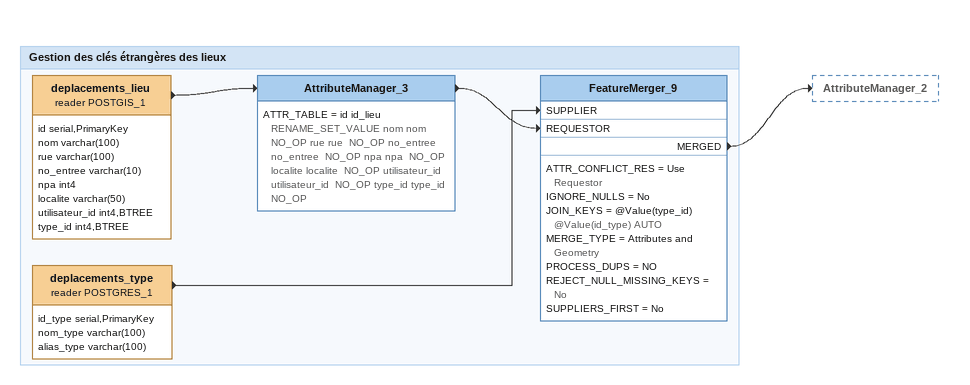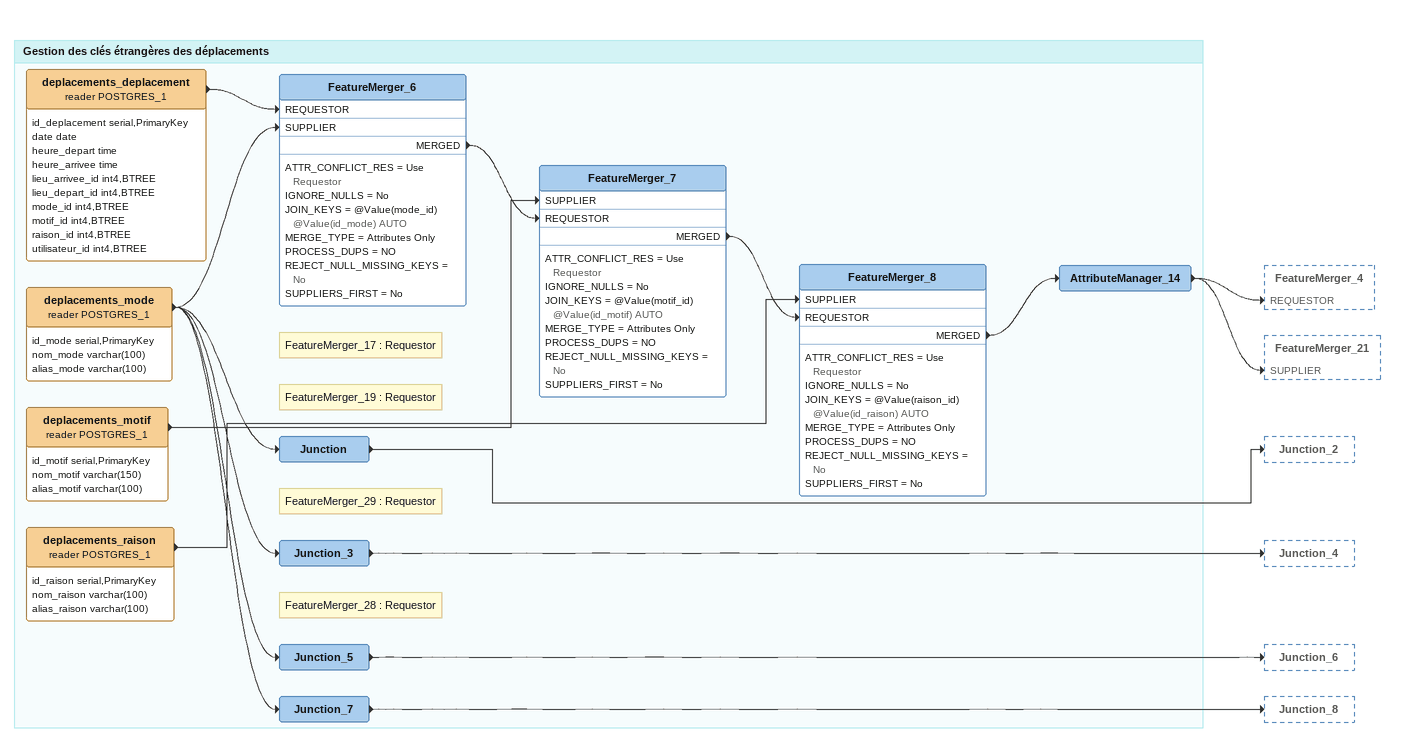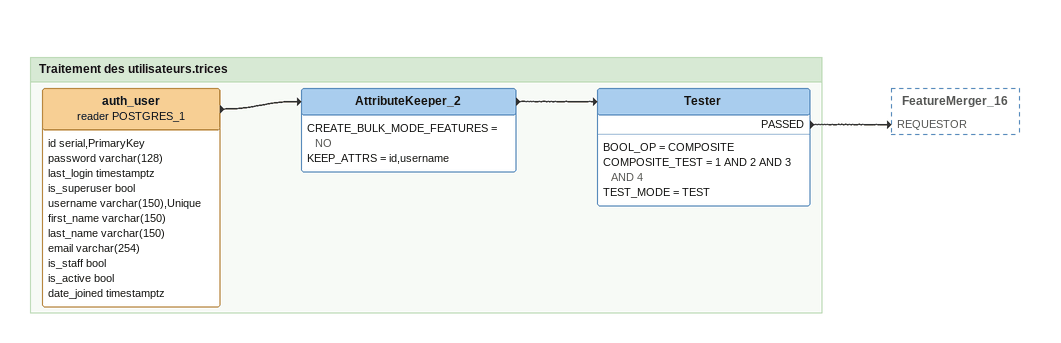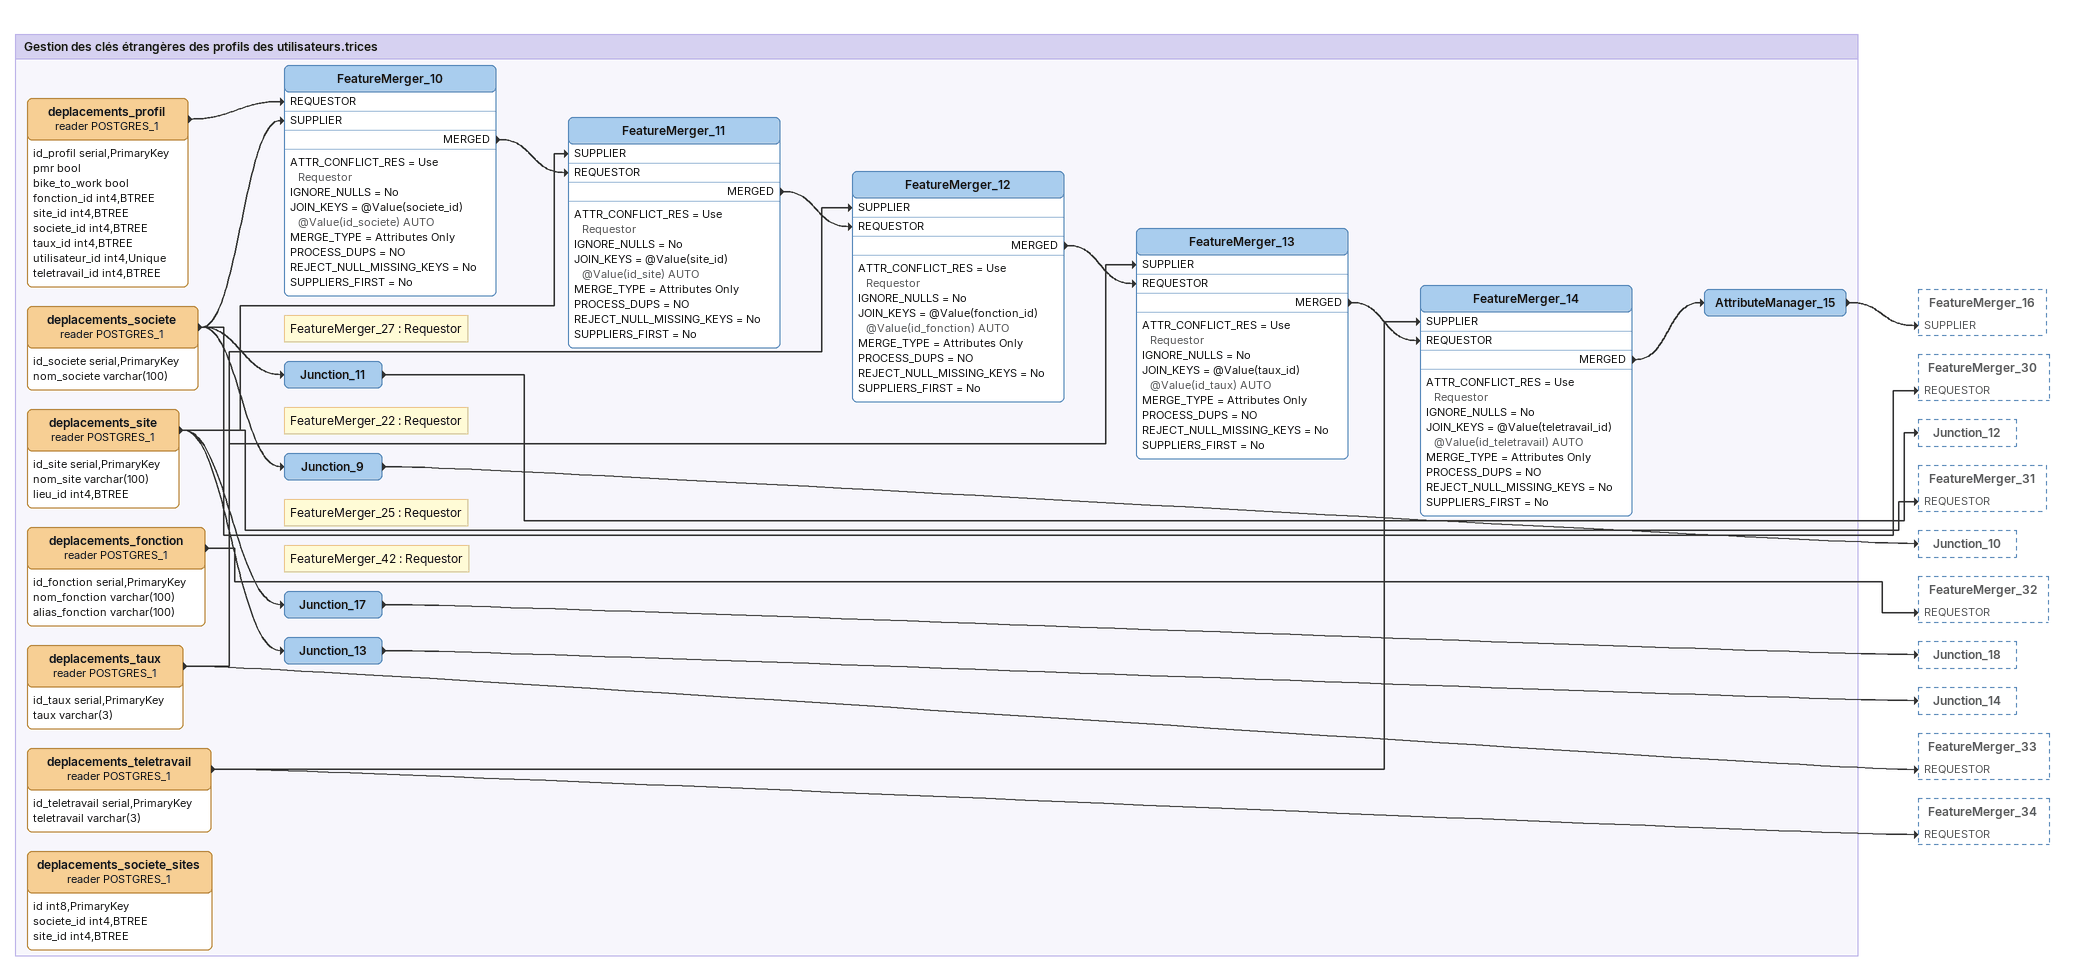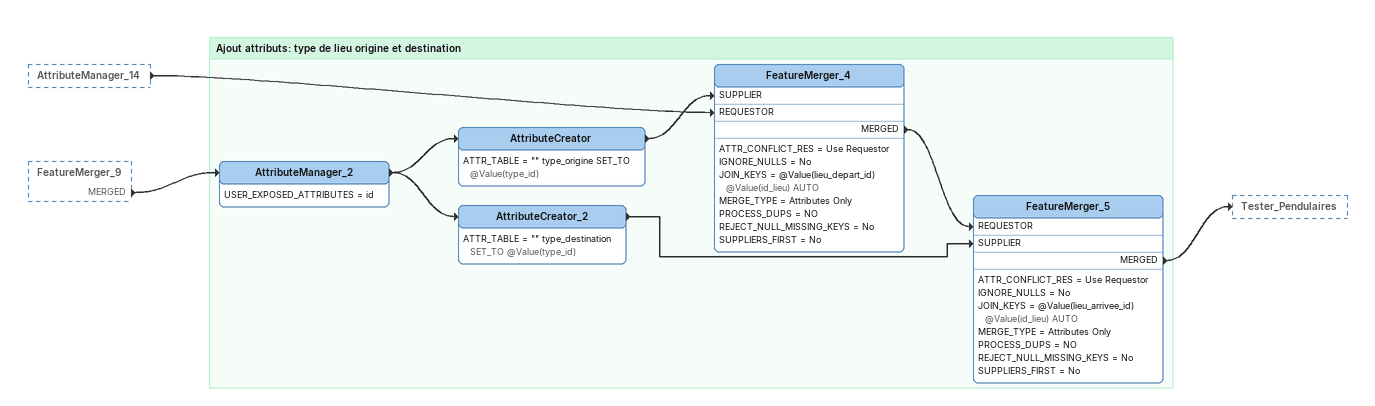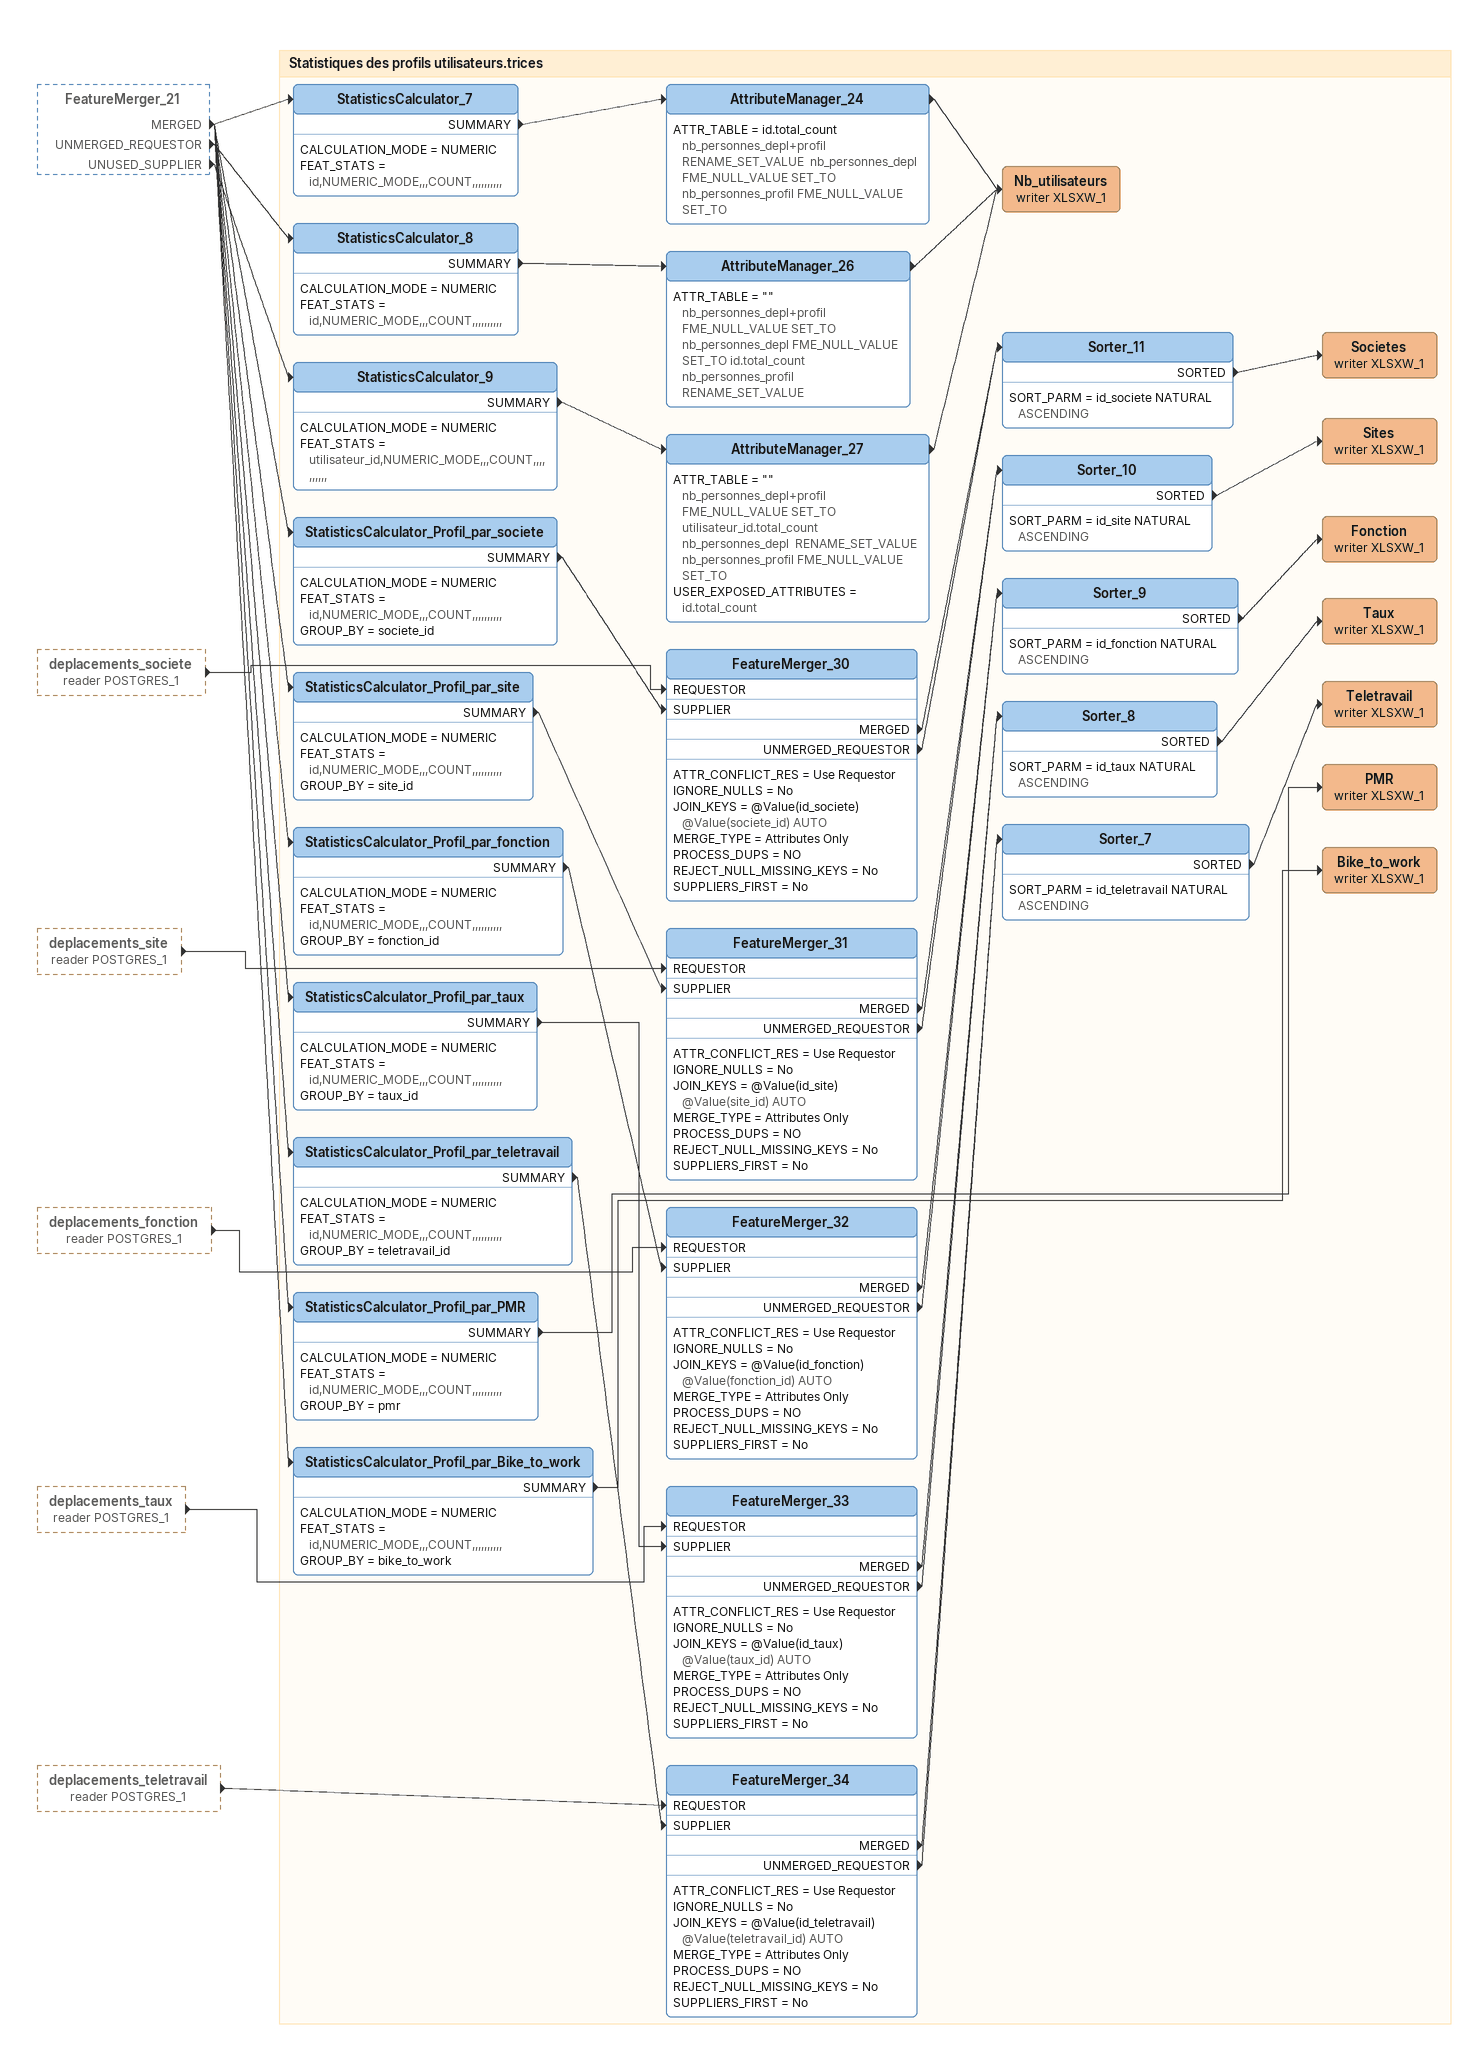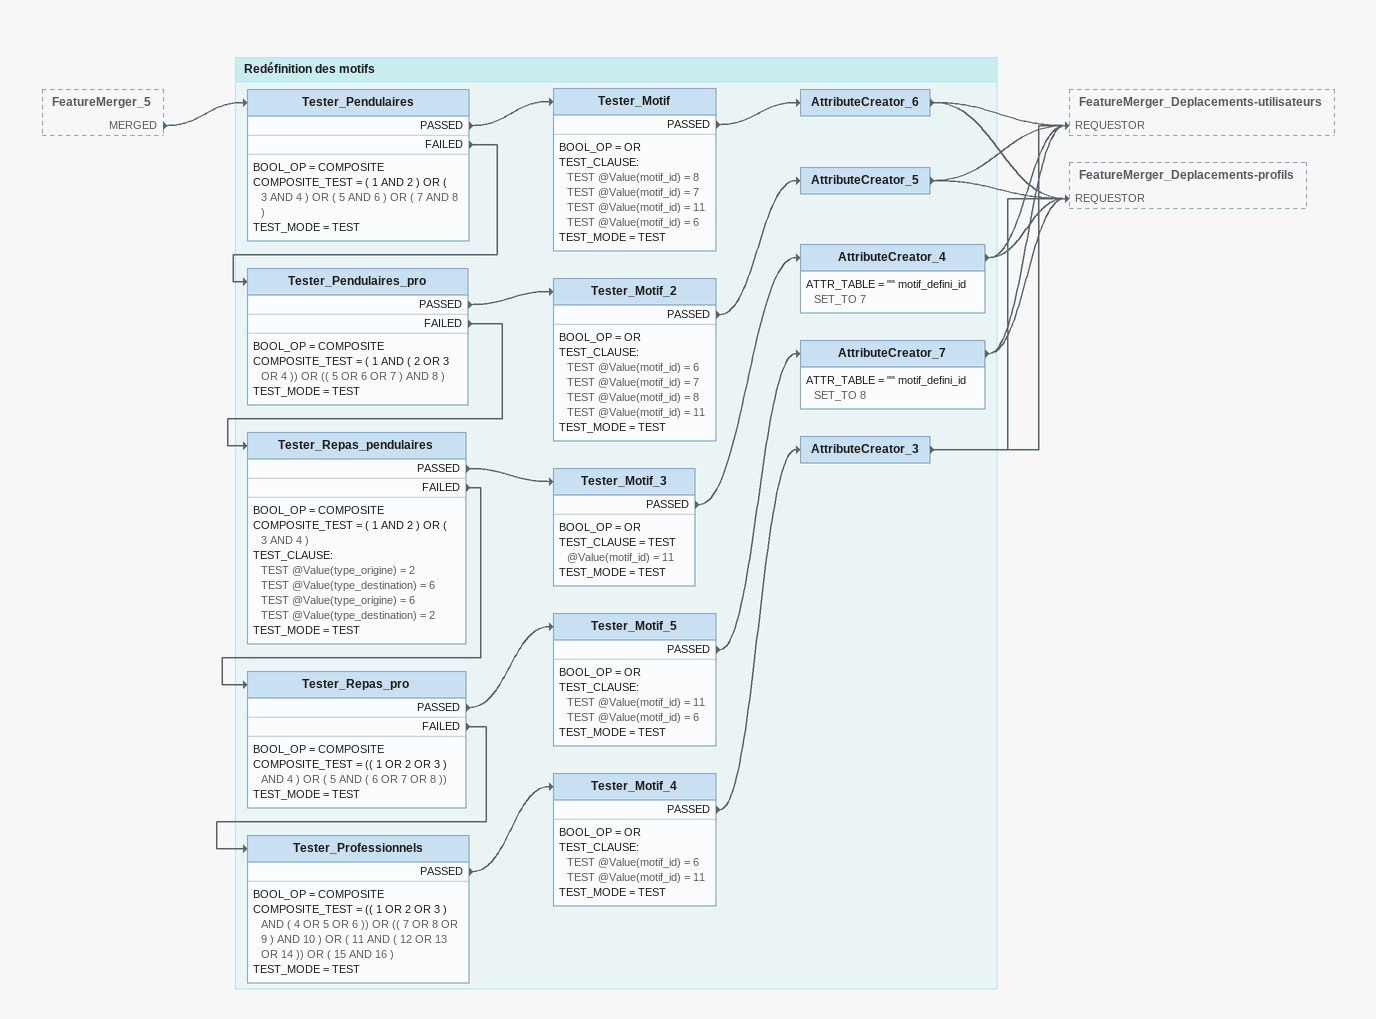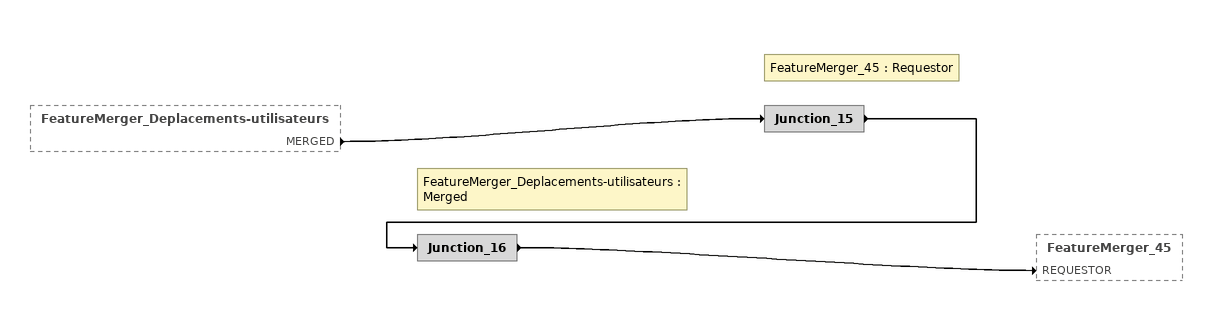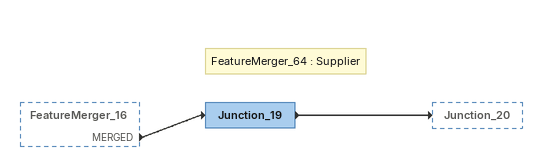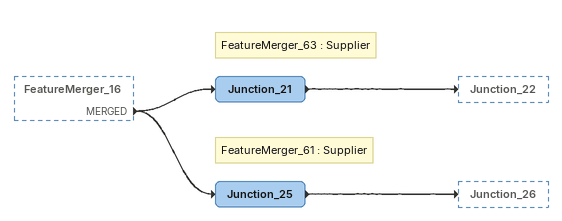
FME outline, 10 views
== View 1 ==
Bookmark: Gestion des clés étrangères des lieux
deplacements_type (reader POSTGRES_1)
    attributes: id_type serial,PrimaryKey, nom_type varchar(100), alias_type varchar(100)
    -> FeatureMerger_9 [SUPPLIER]
deplacements_lieu (reader POSTGIS_1)
    attributes: id serial,PrimaryKey, nom varchar(100), rue varchar(100), no_entree varchar(10), npa int4, localite varchar(50), utilisateur_id int4,BTREE, type_id int4,BTREE
    -> AttributeManager_3
AttributeManager_3
    ATTR_TABLE = id id_lieu  RENAME_SET_VALUE nom nom  NO_OP rue rue  NO_OP no_entree no_entree  NO_OP npa npa  NO_OP localite localite  NO_OP utilisateur_id utilisateur_id  NO_OP type_id type_id  NO_OP
    -> FeatureMerger_9 [REQUESTOR]
FeatureMerger_9
    ATTR_CONFLICT_RES = Use Requestor
    IGNORE_NULLS = No
    JOIN_KEYS = @Value(type_id) @Value(id_type) AUTO
    MERGE_TYPE = Attributes and Geometry
    PROCESS_DUPS = NO
    REJECT_NULL_MISSING_KEYS = No
    SUPPLIERS_FIRST = No
    MERGED -> AttributeManager_2

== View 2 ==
Bookmark: Gestion des clés étrangères des déplacements
deplacements_deplacement (reader POSTGRES_1)
    attributes: id_deplacement serial,PrimaryKey, date date, heure_depart time, heure_arrivee time, lieu_arrivee_id int4,BTREE, lieu_depart_id int4,BTREE, mode_id int4,BTREE, motif_id int4,BTREE, raison_id int4,BTREE, utilisateur_id int4,BTREE
    -> FeatureMerger_6 [REQUESTOR]
deplacements_mode (reader POSTGRES_1)
    attributes: id_mode serial,PrimaryKey, nom_mode varchar(100), alias_mode varchar(100)
    -> FeatureMerger_6 [SUPPLIER]
    -> Junction
    -> Junction_3
    -> Junction_5
    -> Junction_7
FeatureMerger_6
    ATTR_CONFLICT_RES = Use Requestor
    IGNORE_NULLS = No
    JOIN_KEYS = @Value(mode_id) @Value(id_mode) AUTO
    MERGE_TYPE = Attributes Only
    PROCESS_DUPS = NO
    REJECT_NULL_MISSING_KEYS = No
    SUPPLIERS_FIRST = No
    MERGED -> FeatureMerger_7 [REQUESTOR]
Note: FeatureMerger_17 : Requestor
Junction
    -> Junction_2
Note: FeatureMerger_19 : Requestor
Junction_3
    -> Junction_4
Note: FeatureMerger_29 : Requestor
Junction_5
    -> Junction_6
Note: FeatureMerger_28 : Requestor
Junction_7
    -> Junction_8
deplacements_motif (reader POSTGRES_1)
    attributes: id_motif serial,PrimaryKey, nom_motif varchar(150), alias_motif varchar(100)
    -> FeatureMerger_7 [SUPPLIER]
FeatureMerger_7
    ATTR_CONFLICT_RES = Use Requestor
    IGNORE_NULLS = No
    JOIN_KEYS = @Value(motif_id) @Value(id_motif) AUTO
    MERGE_TYPE = Attributes Only
    PROCESS_DUPS = NO
    REJECT_NULL_MISSING_KEYS = No
    SUPPLIERS_FIRST = No
    MERGED -> FeatureMerger_8 [REQUESTOR]
deplacements_raison (reader POSTGRES_1)
    attributes: id_raison serial,PrimaryKey, nom_raison varchar(100), alias_raison varchar(100)
    -> FeatureMerger_8 [SUPPLIER]
FeatureMerger_8
    ATTR_CONFLICT_RES = Use Requestor
    IGNORE_NULLS = No
    JOIN_KEYS = @Value(raison_id) @Value(id_raison) AUTO
    MERGE_TYPE = Attributes Only
    PROCESS_DUPS = NO
    REJECT_NULL_MISSING_KEYS = No
    SUPPLIERS_FIRST = No
    MERGED -> AttributeManager_14
AttributeManager_14
    -> FeatureMerger_4 [REQUESTOR]
    -> FeatureMerger_21 [SUPPLIER]

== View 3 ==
Bookmark: Traitement des utilisateurs.trices
auth_user (reader POSTGRES_1)
    attributes: id serial,PrimaryKey, password varchar(128), last_login timestamptz, is_superuser bool, username varchar(150),Unique, first_name varchar(150), last_name varchar(150), email varchar(254), is_staff bool, is_active bool, date_joined timestamptz
    -> AttributeKeeper_2
AttributeKeeper_2
    CREATE_BULK_MODE_FEATURES = NO
    KEEP_ATTRS = id,username
    -> Tester
Tester
    BOOL_OP = COMPOSITE
    COMPOSITE_TEST = 1 AND 2 AND 3 AND 4
    TEST_MODE = TEST
    PASSED -> FeatureMerger_16 [REQUESTOR]

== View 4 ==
Bookmark: Gestion des clés étrangères des profils des utilisateurs.trices
deplacements_profil (reader POSTGRES_1)
    attributes: id_profil serial,PrimaryKey, pmr bool, bike_to_work bool, fonction_id int4,BTREE, site_id int4,BTREE, societe_id int4,BTREE, taux_id int4,BTREE, utilisateur_id int4,Unique, teletravail_id int4,BTREE
    -> FeatureMerger_10 [REQUESTOR]
deplacements_societe (reader POSTGRES_1)
    attributes: id_societe serial,PrimaryKey, nom_societe varchar(100)
    -> FeatureMerger_10 [SUPPLIER]
    -> FeatureMerger_30 [REQUESTOR]
    -> Junction_9
    -> Junction_11
FeatureMerger_10
    ATTR_CONFLICT_RES = Use Requestor
    IGNORE_NULLS = No
    JOIN_KEYS = @Value(societe_id) @Value(id_societe) AUTO
    MERGE_TYPE = Attributes Only
    PROCESS_DUPS = NO
    REJECT_NULL_MISSING_KEYS = No
    SUPPLIERS_FIRST = No
    MERGED -> FeatureMerger_11 [REQUESTOR]
Note: FeatureMerger_27 : Requestor
Junction_11
    -> Junction_12
Note: FeatureMerger_22 : Requestor
Junction_9
    -> Junction_10
deplacements_site (reader POSTGRES_1)
    attributes: id_site serial,PrimaryKey, nom_site varchar(100), lieu_id int4,BTREE
    -> FeatureMerger_11 [SUPPLIER]
    -> FeatureMerger_31 [REQUESTOR]
    -> Junction_13
    -> Junction_17
FeatureMerger_11
    ATTR_CONFLICT_RES = Use Requestor
    IGNORE_NULLS = No
    JOIN_KEYS = @Value(site_id) @Value(id_site) AUTO
    MERGE_TYPE = Attributes Only
    PROCESS_DUPS = NO
    REJECT_NULL_MISSING_KEYS = No
    SUPPLIERS_FIRST = No
    MERGED -> FeatureMerger_12 [REQUESTOR]
Note: FeatureMerger_25 : Requestor
Junction_17
    -> Junction_18
Note: FeatureMerger_42 : Requestor
Junction_13
    -> Junction_14
deplacements_fonction (reader POSTGRES_1)
    attributes: id_fonction serial,PrimaryKey, nom_fonction varchar(100), alias_fonction varchar(100)
    -> FeatureMerger_12 [SUPPLIER]
    -> FeatureMerger_32 [REQUESTOR]
FeatureMerger_12
    ATTR_CONFLICT_RES = Use Requestor
    IGNORE_NULLS = No
    JOIN_KEYS = @Value(fonction_id) @Value(id_fonction) AUTO
    MERGE_TYPE = Attributes Only
    PROCESS_DUPS = NO
    REJECT_NULL_MISSING_KEYS = No
    SUPPLIERS_FIRST = No
    MERGED -> FeatureMerger_13 [REQUESTOR]
deplacements_taux (reader POSTGRES_1)
    attributes: id_taux serial,PrimaryKey, taux varchar(3)
    -> FeatureMerger_13 [SUPPLIER]
    -> FeatureMerger_33 [REQUESTOR]
FeatureMerger_13
    ATTR_CONFLICT_RES = Use Requestor
    IGNORE_NULLS = No
    JOIN_KEYS = @Value(taux_id) @Value(id_taux) AUTO
    MERGE_TYPE = Attributes Only
    PROCESS_DUPS = NO
    REJECT_NULL_MISSING_KEYS = No
    SUPPLIERS_FIRST = No
    MERGED -> FeatureMerger_14 [REQUESTOR]
deplacements_teletravail (reader POSTGRES_1)
    attributes: id_teletravail serial,PrimaryKey, teletravail varchar(3)
    -> FeatureMerger_14 [SUPPLIER]
    -> FeatureMerger_34 [REQUESTOR]
FeatureMerger_14
    ATTR_CONFLICT_RES = Use Requestor
    IGNORE_NULLS = No
    JOIN_KEYS = @Value(teletravail_id) @Value(id_teletravail) AUTO
    MERGE_TYPE = Attributes Only
    PROCESS_DUPS = NO
    REJECT_NULL_MISSING_KEYS = No
    SUPPLIERS_FIRST = No
    MERGED -> AttributeManager_15
AttributeManager_15
    -> FeatureMerger_16 [SUPPLIER]
deplacements_societe_sites (reader POSTGRES_1)
    attributes: id int8,PrimaryKey, societe_id int4,BTREE, site_id int4,BTREE

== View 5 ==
AttributeManager_14 [outside]
    -> FeatureMerger_4 [REQUESTOR]
FeatureMerger_9 [outside]
    MERGED -> AttributeManager_2

Bookmark: Ajout attributs: type de lieu origine et destination
AttributeManager_2
    USER_EXPOSED_ATTRIBUTES = id
    -> AttributeCreator
    -> AttributeCreator_2
AttributeCreator
    ATTR_TABLE = "" type_origine SET_TO @Value(type_id)
    -> FeatureMerger_4 [SUPPLIER]
FeatureMerger_4
    ATTR_CONFLICT_RES = Use Requestor
    IGNORE_NULLS = No
    JOIN_KEYS = @Value(lieu_depart_id) @Value(id_lieu) AUTO
    MERGE_TYPE = Attributes Only
    PROCESS_DUPS = NO
    REJECT_NULL_MISSING_KEYS = No
    SUPPLIERS_FIRST = No
    MERGED -> FeatureMerger_5 [REQUESTOR]
AttributeCreator_2
    ATTR_TABLE = "" type_destination SET_TO @Value(type_id)
    -> FeatureMerger_5 [SUPPLIER]
FeatureMerger_5
    ATTR_CONFLICT_RES = Use Requestor
    IGNORE_NULLS = No
    JOIN_KEYS = @Value(lieu_arrivee_id) @Value(id_lieu) AUTO
    MERGE_TYPE = Attributes Only
    PROCESS_DUPS = NO
    REJECT_NULL_MISSING_KEYS = No
    SUPPLIERS_FIRST = No
    MERGED -> Tester_Pendulaires

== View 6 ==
FeatureMerger_21 [outside]
    MERGED -> StatisticsCalculator_Profil_par_societe
    MERGED -> StatisticsCalculator_Profil_par_site
    MERGED -> StatisticsCalculator_Profil_par_fonction
    MERGED -> StatisticsCalculator_Profil_par_taux
    MERGED -> StatisticsCalculator_Profil_par_teletravail
    MERGED -> StatisticsCalculator_Profil_par_PMR
    MERGED -> StatisticsCalculator_Profil_par_Bike_to_work
    MERGED -> StatisticsCalculator_7
    UNMERGED_REQUESTOR -> StatisticsCalculator_8
    UNUSED_SUPPLIER -> StatisticsCalculator_9
deplacements_societe (reader POSTGRES_1) [outside]
    -> FeatureMerger_30 [REQUESTOR]
deplacements_site (reader POSTGRES_1) [outside]
    -> FeatureMerger_31 [REQUESTOR]
deplacements_fonction (reader POSTGRES_1) [outside]
    -> FeatureMerger_32 [REQUESTOR]
deplacements_taux (reader POSTGRES_1) [outside]
    -> FeatureMerger_33 [REQUESTOR]
deplacements_teletravail (reader POSTGRES_1) [outside]
    -> FeatureMerger_34 [REQUESTOR]

Bookmark: Statistiques des profils utilisateurs.trices
StatisticsCalculator_7
    CALCULATION_MODE = NUMERIC
    FEAT_STATS = id,NUMERIC_MODE,,,COUNT,,,,,,,,,,
    SUMMARY -> AttributeManager_24
AttributeManager_24
    ATTR_TABLE = id.total_count nb_personnes_depl+profil  RENAME_SET_VALUE  nb_personnes_depl FME_NULL_VALUE SET_TO  nb_personnes_profil FME_NULL_VALUE SET_TO
    -> Nb_utilisateurs (writer XLSXW_1)
StatisticsCalculator_8
    CALCULATION_MODE = NUMERIC
    FEAT_STATS = id,NUMERIC_MODE,,,COUNT,,,,,,,,,,
    SUMMARY -> AttributeManager_26
AttributeManager_26
    ATTR_TABLE = "" nb_personnes_depl+profil FME_NULL_VALUE SET_TO  nb_personnes_depl FME_NULL_VALUE SET_TO id.total_count nb_personnes_profil  RENAME_SET_VALUE
    -> Nb_utilisateurs (writer XLSXW_1)
StatisticsCalculator_9
    CALCULATION_MODE = NUMERIC
    FEAT_STATS = utilisateur_id,NUMERIC_MODE,,,COUNT,,,,,,,,,,
    SUMMARY -> AttributeManager_27
AttributeManager_27
    ATTR_TABLE = "" nb_personnes_depl+profil FME_NULL_VALUE SET_TO utilisateur_id.total_count nb_personnes_depl  RENAME_SET_VALUE  nb_personnes_profil FME_NULL_VALUE SET_TO
    USER_EXPOSED_ATTRIBUTES = id.total_count
    -> Nb_utilisateurs (writer XLSXW_1)
Nb_utilisateurs (writer XLSXW_1)
StatisticsCalculator_Profil_par_societe
    CALCULATION_MODE = NUMERIC
    FEAT_STATS = id,NUMERIC_MODE,,,COUNT,,,,,,,,,,
    GROUP_BY = societe_id
    SUMMARY -> FeatureMerger_30 [SUPPLIER]
FeatureMerger_30
    ATTR_CONFLICT_RES = Use Requestor
    IGNORE_NULLS = No
    JOIN_KEYS = @Value(id_societe) @Value(societe_id) AUTO
    MERGE_TYPE = Attributes Only
    PROCESS_DUPS = NO
    REJECT_NULL_MISSING_KEYS = No
    SUPPLIERS_FIRST = No
    MERGED -> Sorter_11
    UNMERGED_REQUESTOR -> Sorter_11
Sorter_11
    SORT_PARM = id_societe NATURAL ASCENDING
    SORTED -> Societes (writer XLSXW_1)
Societes (writer XLSXW_1)
StatisticsCalculator_Profil_par_site
    CALCULATION_MODE = NUMERIC
    FEAT_STATS = id,NUMERIC_MODE,,,COUNT,,,,,,,,,,
    GROUP_BY = site_id
    SUMMARY -> FeatureMerger_31 [SUPPLIER]
FeatureMerger_31
    ATTR_CONFLICT_RES = Use Requestor
    IGNORE_NULLS = No
    JOIN_KEYS = @Value(id_site) @Value(site_id) AUTO
    MERGE_TYPE = Attributes Only
    PROCESS_DUPS = NO
    REJECT_NULL_MISSING_KEYS = No
    SUPPLIERS_FIRST = No
    MERGED -> Sorter_10
    UNMERGED_REQUESTOR -> Sorter_10
Sorter_10
    SORT_PARM = id_site NATURAL ASCENDING
    SORTED -> Sites (writer XLSXW_1)
Sites (writer XLSXW_1)
StatisticsCalculator_Profil_par_fonction
    CALCULATION_MODE = NUMERIC
    FEAT_STATS = id,NUMERIC_MODE,,,COUNT,,,,,,,,,,
    GROUP_BY = fonction_id
    SUMMARY -> FeatureMerger_32 [SUPPLIER]
FeatureMerger_32
    ATTR_CONFLICT_RES = Use Requestor
    IGNORE_NULLS = No
    JOIN_KEYS = @Value(id_fonction) @Value(fonction_id) AUTO
    MERGE_TYPE = Attributes Only
    PROCESS_DUPS = NO
    REJECT_NULL_MISSING_KEYS = No
    SUPPLIERS_FIRST = No
    MERGED -> Sorter_9
    UNMERGED_REQUESTOR -> Sorter_9
Sorter_9
    SORT_PARM = id_fonction NATURAL ASCENDING
    SORTED -> Fonction (writer XLSXW_1)
Fonction (writer XLSXW_1)
StatisticsCalculator_Profil_par_taux
    CALCULATION_MODE = NUMERIC
    FEAT_STATS = id,NUMERIC_MODE,,,COUNT,,,,,,,,,,
    GROUP_BY = taux_id
    SUMMARY -> FeatureMerger_33 [SUPPLIER]
FeatureMerger_33
    ATTR_CONFLICT_RES = Use Requestor
    IGNORE_NULLS = No
    JOIN_KEYS = @Value(id_taux) @Value(taux_id) AUTO
    MERGE_TYPE = Attributes Only
    PROCESS_DUPS = NO
    REJECT_NULL_MISSING_KEYS = No
    SUPPLIERS_FIRST = No
    MERGED -> Sorter_8
    UNMERGED_REQUESTOR -> Sorter_8
Sorter_8
    SORT_PARM = id_taux NATURAL ASCENDING
    SORTED -> Taux (writer XLSXW_1)
Taux (writer XLSXW_1)
StatisticsCalculator_Profil_par_teletravail
    CALCULATION_MODE = NUMERIC
    FEAT_STATS = id,NUMERIC_MODE,,,COUNT,,,,,,,,,,
    GROUP_BY = teletravail_id
    SUMMARY -> FeatureMerger_34 [SUPPLIER]
FeatureMerger_34
    ATTR_CONFLICT_RES = Use Requestor
    IGNORE_NULLS = No
    JOIN_KEYS = @Value(id_teletravail) @Value(teletravail_id) AUTO
    MERGE_TYPE = Attributes Only
    PROCESS_DUPS = NO
    REJECT_NULL_MISSING_KEYS = No
    SUPPLIERS_FIRST = No
    MERGED -> Sorter_7
    UNMERGED_REQUESTOR -> Sorter_7
Sorter_7
    SORT_PARM = id_teletravail NATURAL ASCENDING
    SORTED -> Teletravail (writer XLSXW_1)
Teletravail (writer XLSXW_1)
StatisticsCalculator_Profil_par_PMR
    CALCULATION_MODE = NUMERIC
    FEAT_STATS = id,NUMERIC_MODE,,,COUNT,,,,,,,,,,
    GROUP_BY = pmr
    SUMMARY -> PMR (writer XLSXW_1)
PMR (writer XLSXW_1)
StatisticsCalculator_Profil_par_Bike_to_work
    CALCULATION_MODE = NUMERIC
    FEAT_STATS = id,NUMERIC_MODE,,,COUNT,,,,,,,,,,
    GROUP_BY = bike_to_work
    SUMMARY -> Bike_to_work (writer XLSXW_1)
Bike_to_work (writer XLSXW_1)

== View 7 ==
FeatureMerger_5 [outside]
    MERGED -> Tester_Pendulaires

Bookmark: Redéfinition des motifs
Tester_Pendulaires
    BOOL_OP = COMPOSITE
    COMPOSITE_TEST = ( 1 AND 2 ) OR ( 3 AND 4 ) OR ( 5 AND 6 ) OR ( 7 AND 8 )
    TEST_MODE = TEST
    PASSED -> Tester_Motif
    FAILED -> Tester_Pendulaires_pro
Tester_Motif
    BOOL_OP = OR
    TEST_CLAUSE:
      TEST @Value(motif_id) = 8
      TEST @Value(motif_id) = 7
      TEST @Value(motif_id) = 11
      TEST @Value(motif_id) = 6
    TEST_MODE = TEST
    PASSED -> AttributeCreator_6
AttributeCreator_6
    -> FeatureMerger_Deplacements-utilisateurs [REQUESTOR]
    -> FeatureMerger_Deplacements-profils [REQUESTOR]
Tester_Pendulaires_pro
    BOOL_OP = COMPOSITE
    COMPOSITE_TEST = ( 1 AND ( 2 OR 3 OR 4 )) OR (( 5 OR 6 OR 7 ) AND 8 )
    TEST_MODE = TEST
    PASSED -> Tester_Motif_2
    FAILED -> Tester_Repas_pendulaires
Tester_Motif_2
    BOOL_OP = OR
    TEST_CLAUSE:
      TEST @Value(motif_id) = 6
      TEST @Value(motif_id) = 7
      TEST @Value(motif_id) = 8
      TEST @Value(motif_id) = 11
    TEST_MODE = TEST
    PASSED -> AttributeCreator_5
AttributeCreator_5
    -> FeatureMerger_Deplacements-utilisateurs [REQUESTOR]
    -> FeatureMerger_Deplacements-profils [REQUESTOR]
Tester_Repas_pendulaires
    BOOL_OP = COMPOSITE
    COMPOSITE_TEST = ( 1 AND 2 ) OR ( 3 AND 4 )
    TEST_CLAUSE:
      TEST @Value(type_origine) = 2
      TEST @Value(type_destination) = 6
      TEST @Value(type_origine) = 6
      TEST @Value(type_destination) = 2
    TEST_MODE = TEST
    PASSED -> Tester_Motif_3
    FAILED -> Tester_Repas_pro
Tester_Motif_3
    BOOL_OP = OR
    TEST_CLAUSE = TEST @Value(motif_id) = 11
    TEST_MODE = TEST
    PASSED -> AttributeCreator_4
AttributeCreator_4
    ATTR_TABLE = "" motif_defini_id SET_TO 7
    -> FeatureMerger_Deplacements-utilisateurs [REQUESTOR]
    -> FeatureMerger_Deplacements-profils [REQUESTOR]
Tester_Repas_pro
    BOOL_OP = COMPOSITE
    COMPOSITE_TEST = (( 1 OR 2 OR 3 ) AND 4 ) OR ( 5 AND ( 6 OR 7 OR 8 ))
    TEST_MODE = TEST
    PASSED -> Tester_Motif_5
    FAILED -> Tester_Professionnels
Tester_Motif_5
    BOOL_OP = OR
    TEST_CLAUSE:
      TEST @Value(motif_id) = 11
      TEST @Value(motif_id) = 6
    TEST_MODE = TEST
    PASSED -> AttributeCreator_7
AttributeCreator_7
    ATTR_TABLE = "" motif_defini_id SET_TO 8
    -> FeatureMerger_Deplacements-utilisateurs [REQUESTOR]
    -> FeatureMerger_Deplacements-profils [REQUESTOR]
Tester_Professionnels
    BOOL_OP = COMPOSITE
    COMPOSITE_TEST = (( 1 OR 2 OR 3 ) AND ( 4 OR 5 OR 6 )) OR (( 7 OR 8 OR 9 ) AND 10 ) OR ( 11 AND ( 12 OR 13 OR 14 )) OR ( 15 AND 16 )
    TEST_MODE = TEST
    PASSED -> Tester_Motif_4
Tester_Motif_4
    BOOL_OP = OR
    TEST_CLAUSE:
      TEST @Value(motif_id) = 6
      TEST @Value(motif_id) = 11
    TEST_MODE = TEST
    PASSED -> AttributeCreator_3
AttributeCreator_3
    -> FeatureMerger_Deplacements-utilisateurs [REQUESTOR]
    -> FeatureMerger_Deplacements-profils [REQUESTOR]

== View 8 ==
FeatureMerger_Deplacements-utilisateurs [outside]
    MERGED -> Junction_15
Note: FeatureMerger_45 : Requestor
Junction_15
    -> Junction_16
Note: FeatureMerger_Deplacements-utilisateurs : Merged
Junction_16
    -> FeatureMerger_45 [REQUESTOR]

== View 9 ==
FeatureMerger_16 [outside]
    MERGED -> Junction_19
Note: FeatureMerger_64 : Supplier
Junction_19
    -> Junction_20

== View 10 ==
FeatureMerger_16 [outside]
    MERGED -> Junction_21
    MERGED -> Junction_25
Note: FeatureMerger_63 : Supplier
Junction_21
    -> Junction_22
Note: FeatureMerger_61 : Supplier
Junction_25
    -> Junction_26
